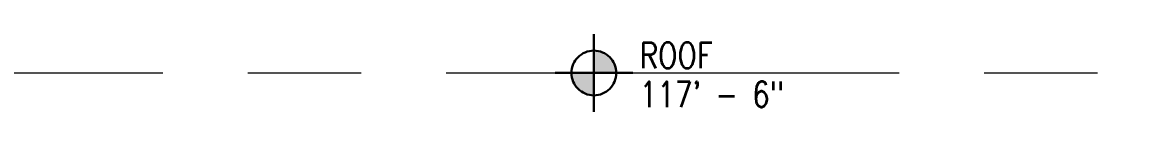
# Model space of a CAD drawing. Header units: inches. Extents: x 841 to 14369, y -4386 to -3225.
# Drawn here: x 4284.5 to 4569.1, y -3790.5 to -3770.9 of the extents above; entities that cross this region are included whole.
import ezdxf
from ezdxf.xclip import XClip

# ---------------------------------------------------------------- set-up
doc = ezdxf.new("R2010")
doc.units = ezdxf.units.IN
doc.header["$MEASUREMENT"] = 0
doc.header["$XCLIPFRAME"] = 0
doc.linetypes.add('CENTER2', pattern=[1.125, 0.75, -0.125, 0.125, -0.125])
doc.linetypes.add('NBK_CenterX2', pattern=[1.083333, 0.666667, -0.125, 0.166667, -0.125])
for name, color, linetype, lineweight in [('!Dimension', 50, 'Continuous', 5), ('!Gridline', 112, 'NBK_CenterX2', 5), ('!Symbol', 131, 'Continuous', 30)]:
    doc.layers.add(name, color=color, linetype=linetype, lineweight=lineweight)
doc.styles.add('Romans', font='romans.shx', dxfattribs={"width": 0.8})

# ---------------------------------------------------------------- blocks, each defined once
blk = doc.blocks.new('E.L.')
at = {"linetype": 'CENTER2', "ltscale": 60}
h = blk.add_hatch(color=256, dxfattribs=at)
h.paths.add_polyline_path([(0.0618, 0), (0, 0), (0, -0.0618, 0.414214)])
h.paths.add_polyline_path([(0, 0.0618, 0.414214), (-0.0618, 0), (0, 0)])
for p, q in [((0, 0.1071), (0, -0.1071)), ((0, -0.0636), (0, 0.1071)), ((0.1071, 0), (-0.1071, 0))]:
    blk.add_line(p, q, dxfattribs=at)
blk.add_circle((0, 0), 0.0618, dxfattribs=at)
blk = doc.blocks.new('GRID_ELEV NORTH_N')
at = {"layer": '!Gridline'}
blk.add_line((-6.5042, 10.7137, 7.8434), (15.1097, 10.7137, 7.8434), dxfattribs=at)
at = {"layer": '!Symbol', "xscale": -0.533354927705, "yscale": 0.533354927705, "zscale": 0.533354927705}
blk.add_blockref('E.L.', (14.2965, 10.7137, 7.8434), dxfattribs=at)
at = {"layer": '!Dimension', "char_height": 0.03778, "attachment_point": 5, "style": 'Romans'}
for s, insert in [('ROOF', (14.4176, 10.7396, 7.8434)), ('117\' - 6"', (14.4699, 10.6823, 7.8434))]:
    blk.add_mtext(s, dxfattribs=dict(at, insert=insert))

msp = doc.modelspace()

# ---------------------------------------------------------------- block references
ref = msp.add_blockref('GRID_ELEV NORTH_N', (1969.71, -5623.81, -1349.31), dxfattribs=dict(xscale=172.031999999448, yscale=172.031999999448, zscale=172.031999999448))
XClip(ref).set_block_clipping_path([(-7.0316507845, 8.3338612674), (70.2019192724, 15.9895587659)])

doc.saveas('drawing.dxf')
